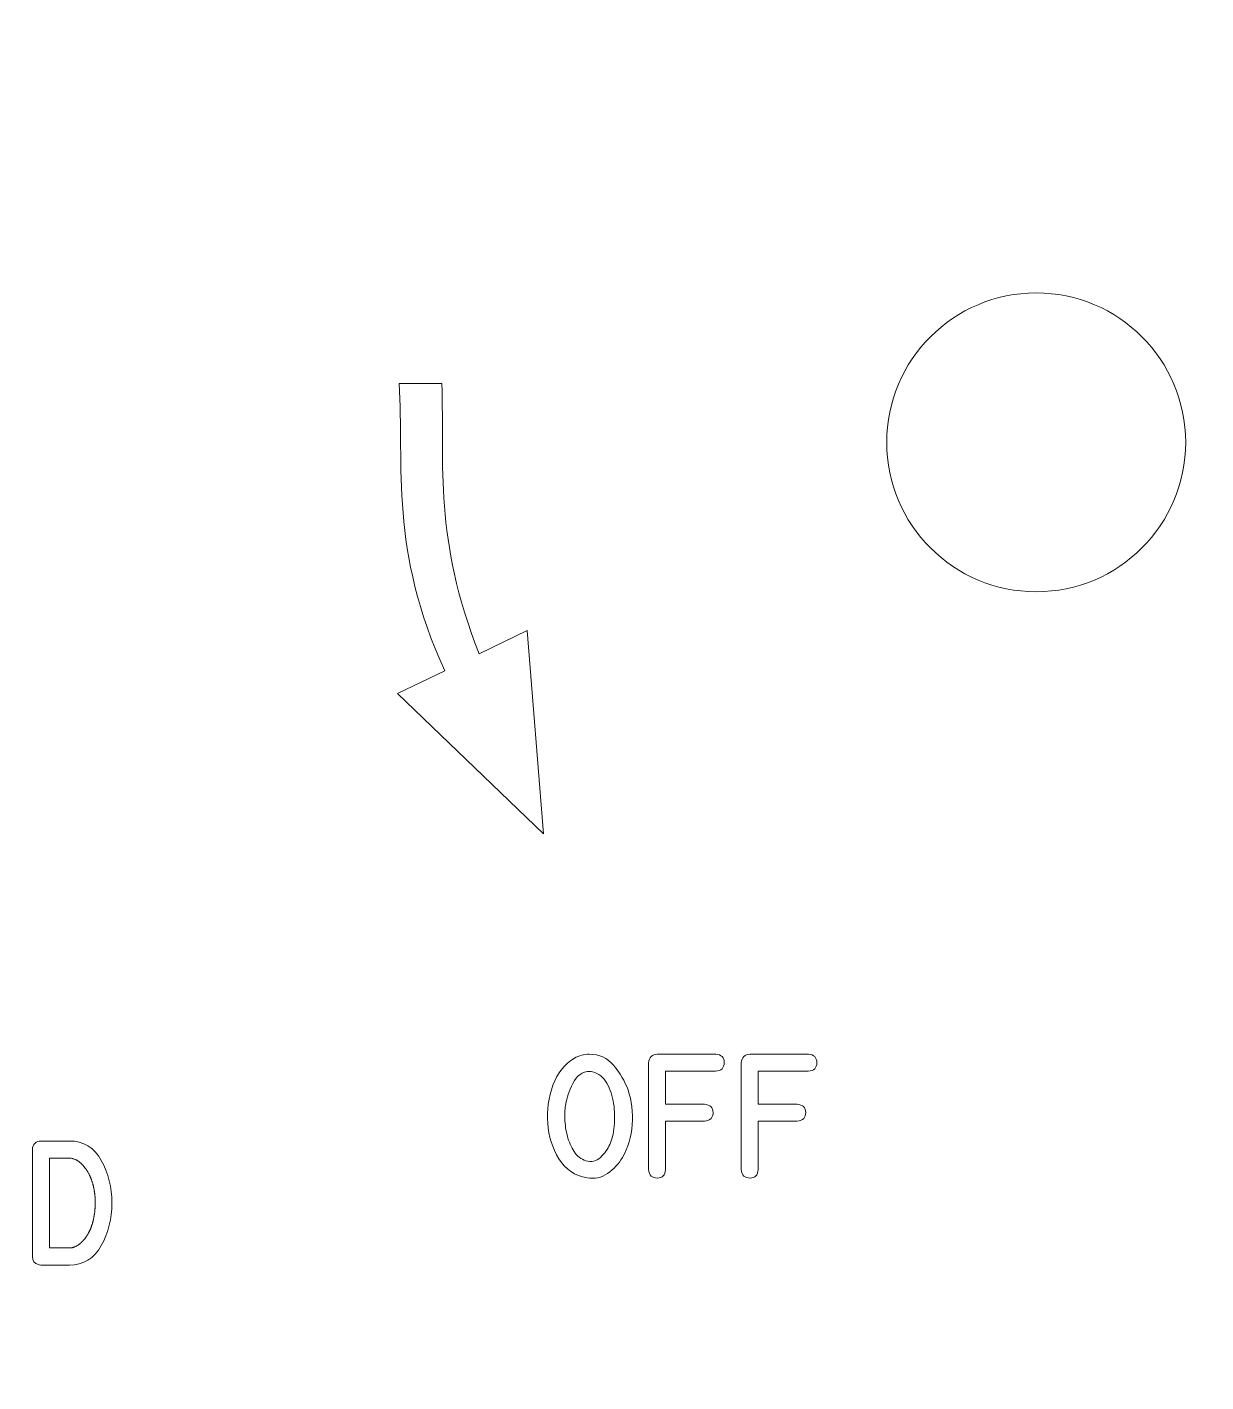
# Model space of a CAD drawing. Header units: millimetres. Extents: x -202 to 440, y -81 to 100.
# Drawn here: x -102 to -68.5, y -41.67 to -3.14 of the extents above; entities that cross this region are included whole.
import ezdxf

# ---------------------------------------------------------------- set-up
doc = ezdxf.new("R2010")
doc.units = ezdxf.units.MM
doc.header["$MEASUREMENT"] = 0
doc.layers.add('Cut', color=7, linetype='Continuous')
doc.layers.add('Engrave', color=7, linetype='Continuous')

msp = doc.modelspace()

# ---------------------------------------------------------------- linework, layer by layer
at = {"layer": 'Cut', "color": 250, "lineweight": 9}
for points, knots in [([(-1.0952, 97.6658), (-1.0954, 98.0639), (-1.2538, 98.4456), (-1.5355, 98.7269), (-1.5355, 98.7269), (-1.8171, 99.0082), (-2.1971, 99.1661), (-2.5952, 99.1658), (-2.5952, 99.1658), (-2.5952, 99.1658), (-144.0452, 99.1658), (-144.0452, 99.1658), (-144.0452, 99.1658), (-144.4432, 99.1656), (-144.8249, 99.0072), (-145.1062, 98.7255), (-145.1062, 98.7255), (-145.3875, 98.4439), (-145.5454, 98.0639), (-145.5452, 97.6658), (-145.5452, 97.6658), (-145.5452, 97.6658), (-145.5452, 93.1783), (-145.5452, 93.1783), (-145.5452, 93.1783), (-145.5449, 92.7802), (-145.3865, 92.3986), (-145.1049, 92.1173), (-145.1049, 92.1173), (-144.8232, 91.836), (-144.4432, 91.6781), (-144.0452, 91.6783), (-144.0452, 91.6783), (-144.0452, 91.6783), (-141.5827, 91.6783), (-141.5827, 91.6783), (-141.5827, 91.6783), (-139.4391, 91.6783), (-137.4583, 90.5347), (-136.3865, 88.6783), (-136.3865, 88.6783), (-135.3147, 86.8219), (-135.3147, 84.5347), (-136.3865, 82.6783), (-136.3865, 82.6783), (-137.4583, 80.8219), (-139.4391, 79.6783), (-141.5827, 79.6783), (-141.5827, 79.6783), (-141.5827, 79.6783), (-144.0452, 79.6783), (-144.0452, 79.6783), (-144.0452, 79.6783), (-144.4432, 79.6781), (-144.8249, 79.5197), (-145.1062, 79.238), (-145.1062, 79.238), (-145.3875, 78.9564), (-145.5454, 78.5764), (-145.5452, 78.1783), (-145.5452, 78.1783), (-145.5452, 78.1783), (-145.5452, 16.9783), (-145.5452, 16.9783), (-145.5452, 16.9783), (-145.5449, 16.5802), (-145.3865, 16.1986), (-145.1049, 15.9173), (-145.1049, 15.9173), (-144.8232, 15.636), (-144.4432, 15.4781), (-144.0452, 15.4783), (-144.0452, 15.4783), (-144.0452, 15.4783), (-141.5827, 15.4783), (-141.5827, 15.4783), (-141.5827, 15.4783), (-139.4391, 15.4783), (-137.4583, 14.3347), (-136.3865, 12.4783), (-136.3865, 12.4783), (-135.3147, 10.6219), (-135.3147, 8.3347), (-136.3865, 6.4783), (-136.3865, 6.4783), (-137.4583, 4.6219), (-139.4391, 3.4783), (-141.5827, 3.4783), (-141.5827, 3.4783), (-141.5827, 3.4783), (-144.0452, 3.4783), (-144.0452, 3.4783), (-144.0452, 3.4783), (-144.4432, 3.4781), (-144.8249, 3.3197), (-145.1062, 3.038), (-145.1062, 3.038), (-145.3875, 2.7564), (-145.5454, 2.3764), (-145.5452, 1.9783), (-145.5452, 1.9783), (-145.5452, 1.9783), (-145.5452, -59.2217), (-145.5452, -59.2217), (-145.5452, -59.2217), (-145.5449, -59.6198), (-145.3865, -60.0014), (-145.1049, -60.2827), (-145.1049, -60.2827), (-144.8232, -60.564), (-144.4432, -60.7219), (-144.0452, -60.7217), (-144.0452, -60.7217), (-144.0452, -60.7217), (-141.5827, -60.7217), (-141.5827, -60.7217), (-141.5827, -60.7217), (-139.4391, -60.7217), (-137.4583, -61.8653), (-136.3865, -63.7217), (-136.3865, -63.7217), (-135.3147, -65.5781), (-135.3147, -67.8653), (-136.3865, -69.7217), (-136.3865, -69.7217), (-137.4583, -71.5781), (-139.4391, -72.7217), (-141.5827, -72.7217), (-141.5827, -72.7217), (-141.5827, -72.7217), (-144.0452, -72.7217), (-144.0452, -72.7217), (-144.0452, -72.7217), (-144.4432, -72.7219), (-144.8249, -72.8803), (-145.1062, -73.162), (-145.1062, -73.162), (-145.3875, -73.4436), (-145.5454, -73.8236), (-145.5452, -74.2217), (-145.5452, -74.2217), (-145.5452, -74.2217), (-145.5452, -78.7092), (-145.5452, -78.7092), (-145.5452, -78.7092), (-145.5449, -79.1073), (-145.3865, -79.4889), (-145.1049, -79.7702), (-145.1049, -79.7702), (-144.8232, -80.0515), (-144.4432, -80.2094), (-144.0452, -80.2092), (-144.0452, -80.2092), (-144.0452, -80.2092), (-2.5952, -80.2092), (-2.5952, -80.2092), (-2.5952, -80.2092), (-2.1971, -80.2089), (-1.8154, -80.0505), (-1.5341, -79.7689), (-1.5341, -79.7689), (-1.2528, -79.4872), (-1.0949, -79.1073), (-1.0952, -78.7092), (-1.0952, -78.7092), (-1.0952, -78.7092), (-1.0952, -74.2217), (-1.0952, -74.2217), (-1.0952, -74.2217), (-1.0954, -73.8236), (-1.2538, -73.4419), (-1.5355, -73.1606), (-1.5355, -73.1606), (-1.8171, -72.8793), (-2.1971, -72.7214), (-2.5952, -72.7217), (-2.5952, -72.7217), (-2.5952, -72.7217), (-5.0577, -72.7217), (-5.0577, -72.7217), (-5.0577, -72.7217), (-7.2013, -72.7217), (-9.182, -71.5781), (-10.2538, -69.7217), (-10.2538, -69.7217), (-11.3256, -67.8653), (-11.3256, -65.5781), (-10.2538, -63.7217), (-10.2538, -63.7217), (-9.182, -61.8653), (-7.2013, -60.7217), (-5.0577, -60.7217), (-5.0577, -60.7217), (-5.0577, -60.7217), (-2.5952, -60.7217), (-2.5952, -60.7217), (-2.5952, -60.7217), (-2.1971, -60.7214), (-1.8154, -60.563), (-1.5341, -60.2814), (-1.5341, -60.2814), (-1.2528, -59.9997), (-1.0949, -59.6198), (-1.0952, -59.2217), (-1.0952, -59.2217), (-1.0952, -59.2217), (-1.0952, 1.9783), (-1.0952, 1.9783), (-1.0952, 1.9783), (-1.0954, 2.3764), (-1.2538, 2.7581), (-1.5355, 3.0394), (-1.5355, 3.0394), (-1.8171, 3.3207), (-2.1971, 3.4786), (-2.5952, 3.4783), (-2.5952, 3.4783), (-2.5952, 3.4783), (-5.0577, 3.4783), (-5.0577, 3.4783), (-5.0577, 3.4783), (-7.2013, 3.4783), (-9.182, 4.6219), (-10.2538, 6.4783), (-10.2538, 6.4783), (-11.3256, 8.3347), (-11.3256, 10.6219), (-10.2538, 12.4783), (-10.2538, 12.4783), (-9.182, 14.3347), (-7.2013, 15.4783), (-5.0577, 15.4783), (-5.0577, 15.4783), (-5.0577, 15.4783), (-2.5952, 15.4783), (-2.5952, 15.4783), (-2.5952, 15.4783), (-2.1971, 15.4786), (-1.8154, 15.637), (-1.5341, 15.9186), (-1.5341, 15.9186), (-1.2528, 16.2003), (-1.0949, 16.5802), (-1.0952, 16.9783), (-1.0952, 16.9783), (-1.0952, 16.9783), (-1.0952, 78.1783), (-1.0952, 78.1783), (-1.0952, 78.1783), (-1.0954, 78.5764), (-1.2538, 78.9581), (-1.5355, 79.2394), (-1.5355, 79.2394), (-1.8171, 79.5207), (-2.1971, 79.6786), (-2.5952, 79.6783), (-2.5952, 79.6783), (-2.5952, 79.6783), (-5.0577, 79.6783), (-5.0577, 79.6783), (-5.0577, 79.6783), (-7.2013, 79.6783), (-9.182, 80.8219), (-10.2538, 82.6783), (-10.2538, 82.6783), (-11.3256, 84.5347), (-11.3256, 86.8219), (-10.2538, 88.6783), (-10.2538, 88.6783), (-9.182, 90.5347), (-7.2013, 91.6783), (-5.0577, 91.6783), (-5.0577, 91.6783), (-5.0577, 91.6783), (-2.5952, 91.6783), (-2.5952, 91.6783), (-2.5952, 91.6783), (-2.1971, 91.6786), (-1.8154, 91.837), (-1.5341, 92.1186), (-1.5341, 92.1186), (-1.2528, 92.4003), (-1.0949, 92.7802), (-1.0952, 93.1783), (-1.0952, 93.1783), (-1.0952, 93.1783), (-1.0952, 97.6658), (-1.0952, 97.6658)], [0, 0, 0, 0, 0.0136986, 0.0136986, 0.0136986, 0.0136986, 0.0273973, 0.0273973, 0.0273973, 0.0273973, 0.0410959, 0.0410959, 0.0410959, 0.0410959, 0.0547945, 0.0547945, 0.0547945, 0.0547945, 0.0684932, 0.0684932, 0.0684932, 0.0684932, 0.0821918, 0.0821918, 0.0821918, 0.0821918, 0.0958904, 0.0958904, 0.0958904, 0.0958904, 0.109589, 0.109589, 0.109589, 0.109589, 0.1232877, 0.1232877, 0.1232877, 0.1232877, 0.1369863, 0.1369863, 0.1369863, 0.1369863, 0.1506849, 0.1506849, 0.1506849, 0.1506849, 0.1643836, 0.1643836, 0.1643836, 0.1643836, 0.1780822, 0.1780822, 0.1780822, 0.1780822, 0.1917808, 0.1917808, 0.1917808, 0.1917808, 0.2054795, 0.2054795, 0.2054795, 0.2054795, 0.2191781, 0.2191781, 0.2191781, 0.2191781, 0.2328767, 0.2328767, 0.2328767, 0.2328767, 0.2465753, 0.2465753, 0.2465753, 0.2465753, 0.260274, 0.260274, 0.260274, 0.260274, 0.2739726, 0.2739726, 0.2739726, 0.2739726, 0.2876712, 0.2876712, 0.2876712, 0.2876712, 0.3013699, 0.3013699, 0.3013699, 0.3013699, 0.3150685, 0.3150685, 0.3150685, 0.3150685, 0.3287671, 0.3287671, 0.3287671, 0.3287671, 0.3424658, 0.3424658, 0.3424658, 0.3424658, 0.3561644, 0.3561644, 0.3561644, 0.3561644, 0.369863, 0.369863, 0.369863, 0.369863, 0.3835616, 0.3835616, 0.3835616, 0.3835616, 0.3972603, 0.3972603, 0.3972603, 0.3972603, 0.4109589, 0.4109589, 0.4109589, 0.4109589, 0.4246575, 0.4246575, 0.4246575, 0.4246575, 0.4383562, 0.4383562, 0.4383562, 0.4383562, 0.4520548, 0.4520548, 0.4520548, 0.4520548, 0.4657534, 0.4657534, 0.4657534, 0.4657534, 0.4794521, 0.4794521, 0.4794521, 0.4794521, 0.4931507, 0.4931507, 0.4931507, 0.4931507, 0.5068493, 0.5068493, 0.5068493, 0.5068493, 0.5205479, 0.5205479, 0.5205479, 0.5205479, 0.5342466, 0.5342466, 0.5342466, 0.5342466, 0.5479452, 0.5479452, 0.5479452, 0.5479452, 0.5616438, 0.5616438, 0.5616438, 0.5616438, 0.5753425, 0.5753425, 0.5753425, 0.5753425, 0.5890411, 0.5890411, 0.5890411, 0.5890411, 0.6027397, 0.6027397, 0.6027397, 0.6027397, 0.6164384, 0.6164384, 0.6164384, 0.6164384, 0.630137, 0.630137, 0.630137, 0.630137, 0.6438356, 0.6438356, 0.6438356, 0.6438356, 0.6575342, 0.6575342, 0.6575342, 0.6575342, 0.6712329, 0.6712329, 0.6712329, 0.6712329, 0.6849315, 0.6849315, 0.6849315, 0.6849315, 0.6986301, 0.6986301, 0.6986301, 0.6986301, 0.7123288, 0.7123288, 0.7123288, 0.7123288, 0.7260274, 0.7260274, 0.7260274, 0.7260274, 0.739726, 0.739726, 0.739726, 0.739726, 0.7534247, 0.7534247, 0.7534247, 0.7534247, 0.7671233, 0.7671233, 0.7671233, 0.7671233, 0.7808219, 0.7808219, 0.7808219, 0.7808219, 0.7945205, 0.7945205, 0.7945205, 0.7945205, 0.8082192, 0.8082192, 0.8082192, 0.8082192, 0.8219178, 0.8219178, 0.8219178, 0.8219178, 0.8356164, 0.8356164, 0.8356164, 0.8356164, 0.8493151, 0.8493151, 0.8493151, 0.8493151, 0.8630137, 0.8630137, 0.8630137, 0.8630137, 0.8767123, 0.8767123, 0.8767123, 0.8767123, 0.890411, 0.890411, 0.890411, 0.890411, 0.9041096, 0.9041096, 0.9041096, 0.9041096, 0.9178082, 0.9178082, 0.9178082, 0.9178082, 0.9315068, 0.9315068, 0.9315068, 0.9315068, 0.9452055, 0.9452055, 0.9452055, 0.9452055, 0.9589041, 0.9589041, 0.9589041, 0.9589041, 0.9726027, 0.9726027, 0.9726027, 0.9726027, 1, 1, 1, 1]), ([(-73.3207, -10.6979), (-70.9738, -10.6979), (-69.0708, -12.6012), (-69.0708, -14.9481), (-69.0708, -14.9481), (-69.0708, -17.2945), (-70.9739, -19.1979), (-73.3208, -19.1979), (-73.3208, -19.1979), (-75.6675, -19.1979), (-77.5708, -17.2947), (-77.5708, -14.9481), (-77.5708, -14.9481), (-77.5708, -12.6006), (-75.6675, -10.698), (-73.3207, -10.6979)], [0, 0, 0, 0, 0.2, 0.2, 0.2, 0.2, 0.4, 0.4, 0.4, 0.4, 0.6, 0.6, 0.6, 0.6, 1, 1, 1, 1])]:
    msp.add_open_spline(points, degree=3, knots=knots, dxfattribs=at)
at = {"layer": 'Engrave', "color": 7, "lineweight": 9}
msp.add_open_spline([(-90.2169, -13.2708), (-90.1385, -15.6319), (-90.4482, -17.6568), (-89.1587, -20.9593), (-89.1587, -20.9593), (-89.1587, -20.9593), (-87.7861, -20.3007), (-87.7861, -20.3007), (-87.7861, -20.3007), (-87.7861, -20.3007), (-87.3273, -26.084), (-87.3273, -26.084), (-87.3273, -26.084), (-87.3273, -26.084), (-91.4752, -22.0894), (-91.4752, -22.0894), (-91.4752, -22.0894), (-91.4752, -22.0894), (-90.1338, -21.4451), (-90.1338, -21.4451), (-90.1338, -21.4451), (-91.707, -18.0203), (-91.2875, -15.6116), (-91.4286, -13.2708), (-91.4286, -13.2708), (-91.4286, -13.2708), (-90.2169, -13.2708), (-90.2169, -13.2708)], degree=3, knots=[0, 0, 0, 0, 0.125, 0.125, 0.125, 0.125, 0.25, 0.25, 0.25, 0.25, 0.375, 0.375, 0.375, 0.375, 0.5, 0.5, 0.5, 0.5, 0.625, 0.625, 0.625, 0.625, 0.75, 0.75, 0.75, 0.75, 1, 1, 1, 1], dxfattribs=at)
at = {"layer": 'Engrave', "color": 240, "lineweight": 9}
for points, knots in [([(-84.9229, -33.3657), (-84.8176, -33.6838), (-84.7776, -34.0136), (-84.8035, -34.3558), (-84.8035, -34.3558), (-84.8294, -34.698), (-84.9234, -35.0102), (-85.0851, -35.293), (-85.0851, -35.293), (-85.1874, -35.4688), (-85.3268, -35.6181), (-85.5038, -35.741), (-85.5038, -35.741), (-85.6807, -35.8639), (-85.8759, -35.9068), (-86.0894, -35.8698), (-86.0894, -35.8698), (-86.4374, -35.8092), (-86.7038, -35.6275), (-86.8884, -35.3259), (-86.8884, -35.3259), (-87.0736, -35.0237), (-87.1794, -34.6874), (-87.2065, -34.317), (-87.2065, -34.317), (-87.2335, -33.9466), (-87.1835, -33.5862), (-87.0565, -33.2346), (-87.0565, -33.2346), (-86.9295, -32.883), (-86.7273, -32.6278), (-86.4492, -32.4679), (-86.4492, -32.4679), (-86.3139, -32.3897), (-86.1717, -32.3509), (-86.0241, -32.3509), (-86.0241, -32.3509), (-85.7413, -32.3509), (-85.5108, -32.4573), (-85.3315, -32.6702), (-85.3315, -32.6702), (-85.1522, -32.8836), (-85.0163, -33.1152), (-84.9229, -33.3657)], [0, 0, 0, 0, 0.0833333, 0.0833333, 0.0833333, 0.0833333, 0.1666667, 0.1666667, 0.1666667, 0.1666667, 0.25, 0.25, 0.25, 0.25, 0.3333333, 0.3333333, 0.3333333, 0.3333333, 0.4166667, 0.4166667, 0.4166667, 0.4166667, 0.5, 0.5, 0.5, 0.5, 0.5833333, 0.5833333, 0.5833333, 0.5833333, 0.6666667, 0.6666667, 0.6666667, 0.6666667, 0.75, 0.75, 0.75, 0.75, 0.8333333, 0.8333333, 0.8333333, 0.8333333, 1, 1, 1, 1]), ([(-84.3408, -35.634), (-84.3408, -35.634), (-84.3408, -32.5955), (-84.3408, -32.5955), (-84.3408, -32.5955), (-84.3202, -32.4438), (-84.2385, -32.3621), (-84.0962, -32.3509), (-84.0962, -32.3509), (-84.0962, -32.3509), (-82.4288, -32.3509), (-82.4288, -32.3509), (-82.4288, -32.3509), (-82.2695, -32.3632), (-82.1895, -32.445), (-82.1895, -32.5949), (-82.1895, -32.5949), (-82.1895, -32.7442), (-82.2706, -32.8248), (-82.4323, -32.8348), (-82.4323, -32.8348), (-82.4323, -32.8348), (-83.8569, -32.8348), (-83.8569, -32.8348), (-83.8569, -32.8348), (-83.8569, -32.8348), (-83.8569, -33.7773), (-83.8569, -33.7773), (-83.8569, -33.7773), (-83.8569, -33.7773), (-82.7457, -33.7773), (-82.7457, -33.7773), (-82.7457, -33.7773), (-82.5875, -33.7884), (-82.507, -33.866), (-82.5046, -34.0095), (-82.5046, -34.0095), (-82.5023, -34.153), (-82.5828, -34.237), (-82.7457, -34.2611), (-82.7457, -34.2611), (-82.7457, -34.2611), (-83.8569, -34.2611), (-83.8569, -34.2611), (-83.8569, -34.2611), (-83.8569, -34.2611), (-83.8569, -35.634), (-83.8569, -35.634), (-83.8569, -35.634), (-83.8681, -35.7922), (-83.9463, -35.8727), (-84.0903, -35.8751), (-84.0903, -35.8751), (-84.2344, -35.8774), (-84.3179, -35.7969), (-84.3408, -35.634)], [0, 0, 0, 0, 0.0666667, 0.0666667, 0.0666667, 0.0666667, 0.1333333, 0.1333333, 0.1333333, 0.1333333, 0.2, 0.2, 0.2, 0.2, 0.2666667, 0.2666667, 0.2666667, 0.2666667, 0.3333333, 0.3333333, 0.3333333, 0.3333333, 0.4, 0.4, 0.4, 0.4, 0.4666667, 0.4666667, 0.4666667, 0.4666667, 0.5333333, 0.5333333, 0.5333333, 0.5333333, 0.6, 0.6, 0.6, 0.6, 0.6666667, 0.6666667, 0.6666667, 0.6666667, 0.7333333, 0.7333333, 0.7333333, 0.7333333, 0.8, 0.8, 0.8, 0.8, 0.8666667, 0.8666667, 0.8666667, 0.8666667, 1, 1, 1, 1]), ([(-81.7074, -35.634), (-81.7074, -35.634), (-81.7074, -32.5955), (-81.7074, -32.5955), (-81.7074, -32.5955), (-81.6868, -32.4438), (-81.6051, -32.3621), (-81.4628, -32.3509), (-81.4628, -32.3509), (-81.4628, -32.3509), (-79.7954, -32.3509), (-79.7954, -32.3509), (-79.7954, -32.3509), (-79.6361, -32.3632), (-79.5561, -32.445), (-79.5561, -32.5949), (-79.5561, -32.5949), (-79.5561, -32.7442), (-79.6372, -32.8248), (-79.7989, -32.8348), (-79.7989, -32.8348), (-79.7989, -32.8348), (-81.2235, -32.8348), (-81.2235, -32.8348), (-81.2235, -32.8348), (-81.2235, -32.8348), (-81.2235, -33.7773), (-81.2235, -33.7773), (-81.2235, -33.7773), (-81.2235, -33.7773), (-80.1123, -33.7773), (-80.1123, -33.7773), (-80.1123, -33.7773), (-79.9541, -33.7884), (-79.8736, -33.866), (-79.8712, -34.0095), (-79.8712, -34.0095), (-79.8689, -34.153), (-79.9494, -34.237), (-80.1123, -34.2611), (-80.1123, -34.2611), (-80.1123, -34.2611), (-81.2235, -34.2611), (-81.2235, -34.2611), (-81.2235, -34.2611), (-81.2235, -34.2611), (-81.2235, -35.634), (-81.2235, -35.634), (-81.2235, -35.634), (-81.2347, -35.7922), (-81.3129, -35.8727), (-81.4569, -35.8751), (-81.4569, -35.8751), (-81.601, -35.8774), (-81.6845, -35.7969), (-81.7074, -35.634)], [0, 0, 0, 0, 0.0666667, 0.0666667, 0.0666667, 0.0666667, 0.1333333, 0.1333333, 0.1333333, 0.1333333, 0.2, 0.2, 0.2, 0.2, 0.2666667, 0.2666667, 0.2666667, 0.2666667, 0.3333333, 0.3333333, 0.3333333, 0.3333333, 0.4, 0.4, 0.4, 0.4, 0.4666667, 0.4666667, 0.4666667, 0.4666667, 0.5333333, 0.5333333, 0.5333333, 0.5333333, 0.6, 0.6, 0.6, 0.6, 0.6666667, 0.6666667, 0.6666667, 0.6666667, 0.7333333, 0.7333333, 0.7333333, 0.7333333, 0.8, 0.8, 0.8, 0.8, 0.8666667, 0.8666667, 0.8666667, 0.8666667, 1, 1, 1, 1]), ([(-86.01, -32.8401), (-86.2211, -32.8401), (-86.381, -32.9535), (-86.4897, -33.1811), (-86.4897, -33.1811), (-86.5985, -33.4086), (-86.6667, -33.6026), (-86.6955, -33.7632), (-86.6955, -33.7632), (-86.7173, -33.8807), (-86.7255, -34.0224), (-86.7196, -34.1888), (-86.7196, -34.1888), (-86.7138, -34.3552), (-86.6896, -34.5198), (-86.6473, -34.6821), (-86.6473, -34.6821), (-86.605, -34.845), (-86.5409, -34.9914), (-86.4562, -35.1213), (-86.4562, -35.1213), (-86.371, -35.2518), (-86.2599, -35.3383), (-86.1223, -35.3806), (-86.1223, -35.3806), (-85.9612, -35.4312), (-85.8224, -35.3994), (-85.706, -35.2854), (-85.706, -35.2854), (-85.5896, -35.1707), (-85.5014, -35.0496), (-85.4414, -34.9208), (-85.4414, -34.9208), (-85.3809, -34.7885), (-85.3391, -34.6157), (-85.3168, -34.4005), (-85.3168, -34.4005), (-85.2944, -34.1859), (-85.2997, -33.9713), (-85.3321, -33.7573), (-85.3321, -33.7573), (-85.365, -33.5433), (-85.4291, -33.3504), (-85.5243, -33.1787), (-85.5243, -33.1787), (-85.6196, -33.0071), (-85.7554, -32.8977), (-85.9306, -32.8507), (-85.9306, -32.8507), (-85.9535, -32.8436), (-85.98, -32.8401), (-86.01, -32.8401)], [0, 0, 0, 0, 0.0714286, 0.0714286, 0.0714286, 0.0714286, 0.1428571, 0.1428571, 0.1428571, 0.1428571, 0.2142857, 0.2142857, 0.2142857, 0.2142857, 0.2857143, 0.2857143, 0.2857143, 0.2857143, 0.3571429, 0.3571429, 0.3571429, 0.3571429, 0.4285714, 0.4285714, 0.4285714, 0.4285714, 0.5, 0.5, 0.5, 0.5, 0.5714286, 0.5714286, 0.5714286, 0.5714286, 0.6428571, 0.6428571, 0.6428571, 0.6428571, 0.7142857, 0.7142857, 0.7142857, 0.7142857, 0.7857143, 0.7857143, 0.7857143, 0.7857143, 0.8571429, 0.8571429, 0.8571429, 0.8571429, 1, 1, 1, 1]), ([(-101.6154, -34.8211), (-101.6154, -34.8211), (-100.8041, -34.8211), (-100.8041, -34.8211), (-100.8041, -34.8211), (-100.4007, -34.8211), (-100.0991, -35.0045), (-99.898, -35.372), (-99.898, -35.372), (-99.697, -35.7395), (-99.5964, -36.144), (-99.5964, -36.585), (-99.5964, -36.585), (-99.5964, -37.0259), (-99.6975, -37.4298), (-99.8986, -37.7973), (-99.8986, -37.7973), (-100.1003, -38.1648), (-100.4019, -38.3488), (-100.8041, -38.3488), (-100.8041, -38.3488), (-100.8041, -38.3488), (-101.6154, -38.3488), (-101.6154, -38.3488), (-101.6154, -38.3488), (-101.6154, -38.3488), (-101.6119, -38.3488), (-101.6119, -38.3488), (-101.6119, -38.3488), (-101.6119, -38.3488), (-101.6154, -38.3488), (-101.6154, -38.3488), (-101.6154, -38.3488), (-101.6531, -38.3429), (-101.6736, -38.3394), (-101.6772, -38.3382), (-101.6772, -38.3382), (-101.7965, -38.31), (-101.8559, -38.2318), (-101.8547, -38.1042), (-101.8547, -38.1042), (-101.8547, -38.1042), (-101.8565, -38.1042), (-101.8565, -38.1042), (-101.8565, -38.1042), (-101.8565, -38.1042), (-101.8547, -35.0622), (-101.8547, -35.0622), (-101.8547, -35.0622), (-101.8559, -35.0586), (-101.8565, -35.0539), (-101.8565, -35.0486), (-101.8565, -35.0486), (-101.853, -34.9851), (-101.8283, -34.9316), (-101.7818, -34.8875), (-101.7818, -34.8875), (-101.7348, -34.8434), (-101.6789, -34.8211), (-101.6137, -34.8211), (-101.6137, -34.8211), (-101.6137, -34.8211), (-101.6154, -34.8211), (-101.6154, -34.8211)], [0, 0, 0, 0, 0.0588235, 0.0588235, 0.0588235, 0.0588235, 0.1176471, 0.1176471, 0.1176471, 0.1176471, 0.1764706, 0.1764706, 0.1764706, 0.1764706, 0.2352941, 0.2352941, 0.2352941, 0.2352941, 0.2941176, 0.2941176, 0.2941176, 0.2941176, 0.3529412, 0.3529412, 0.3529412, 0.3529412, 0.4117647, 0.4117647, 0.4117647, 0.4117647, 0.4705882, 0.4705882, 0.4705882, 0.4705882, 0.5294118, 0.5294118, 0.5294118, 0.5294118, 0.5882353, 0.5882353, 0.5882353, 0.5882353, 0.6470588, 0.6470588, 0.6470588, 0.6470588, 0.7058824, 0.7058824, 0.7058824, 0.7058824, 0.7647059, 0.7647059, 0.7647059, 0.7647059, 0.8235294, 0.8235294, 0.8235294, 0.8235294, 0.8823529, 0.8823529, 0.8823529, 0.8823529, 1, 1, 1, 1]), ([(-100.8041, -37.8632), (-100.8017, -37.8632), (-100.7994, -37.8632), (-100.797, -37.8632), (-100.797, -37.8632), (-100.7947, -37.8632), (-100.7917, -37.8632), (-100.7888, -37.8632), (-100.7888, -37.8632), (-100.7864, -37.8632), (-100.7841, -37.8626), (-100.7823, -37.862), (-100.7823, -37.862), (-100.7806, -37.8614), (-100.7782, -37.8614), (-100.7747, -37.8614), (-100.7747, -37.8614), (-100.7723, -37.8614), (-100.77, -37.8608), (-100.767, -37.8602), (-100.767, -37.8602), (-100.7641, -37.8596), (-100.7611, -37.8596), (-100.7576, -37.8596), (-100.7576, -37.8596), (-100.7553, -37.8596), (-100.7529, -37.859), (-100.7506, -37.859), (-100.7506, -37.859), (-100.7482, -37.8584), (-100.7453, -37.8579), (-100.7417, -37.8579), (-100.7417, -37.8579), (-100.74, -37.8579), (-100.7376, -37.8579), (-100.7353, -37.8573), (-100.7353, -37.8573), (-100.7329, -37.8567), (-100.73, -37.8561), (-100.7265, -37.8561), (-100.7265, -37.8561), (-100.7218, -37.8537), (-100.7171, -37.8526), (-100.7129, -37.8526), (-100.7129, -37.8526), (-100.7106, -37.8526), (-100.7082, -37.852), (-100.7059, -37.8502), (-100.7059, -37.8502), (-100.7035, -37.8485), (-100.7006, -37.8467), (-100.6971, -37.8461), (-100.6971, -37.8461), (-100.6947, -37.8461), (-100.6924, -37.8455), (-100.6894, -37.8449), (-100.6894, -37.8449), (-100.6865, -37.8443), (-100.6835, -37.8438), (-100.68, -37.8426), (-100.68, -37.8426), (-100.6777, -37.8426), (-100.6753, -37.842), (-100.673, -37.8408), (-100.673, -37.8408), (-100.6706, -37.8396), (-100.6683, -37.8385), (-100.6647, -37.8373), (-100.6647, -37.8373), (-100.6577, -37.8349), (-100.6524, -37.8326), (-100.6489, -37.8302), (-100.6489, -37.8302), (-100.6283, -37.8232), (-100.6224, -37.8214), (-100.6318, -37.8232), (-100.6318, -37.8232), (-100.6294, -37.8232), (-100.6271, -37.8226), (-100.6247, -37.8208), (-100.6247, -37.8208), (-100.6224, -37.8191), (-100.6195, -37.8179), (-100.6165, -37.8167), (-100.6165, -37.8167), (-100.6059, -37.8096), (-100.6012, -37.8067), (-100.6024, -37.8079), (-100.6024, -37.8079), (-100.5912, -37.802), (-100.5854, -37.7991), (-100.5854, -37.7991), (-100.5854, -37.7991), (-100.583, -37.7979), (-100.5806, -37.7967), (-100.5783, -37.795), (-100.5783, -37.795), (-100.5759, -37.7932), (-100.573, -37.7914), (-100.5695, -37.7891), (-100.5695, -37.7891), (-100.5595, -37.782), (-100.5542, -37.7785), (-100.5542, -37.7785), (-100.5542, -37.7785), (-100.5518, -37.7773), (-100.5495, -37.7761), (-100.5465, -37.7744), (-100.5465, -37.7744), (-100.5436, -37.7726), (-100.5407, -37.7708), (-100.5371, -37.7685), (-100.5371, -37.7685), (-100.5348, -37.7673), (-100.5324, -37.7656), (-100.5301, -37.7632), (-100.5301, -37.7632), (-100.5277, -37.7609), (-100.5248, -37.7585), (-100.5213, -37.7561), (-100.5213, -37.7561), (-100.5195, -37.755), (-100.5171, -37.7538), (-100.5148, -37.752), (-100.5148, -37.752), (-100.5124, -37.7503), (-100.5095, -37.7479), (-100.506, -37.7462), (-100.506, -37.7462), (-100.5036, -37.7438), (-100.4977, -37.7391), (-100.4889, -37.732), (-100.4889, -37.732), (-100.4795, -37.7226), (-100.4748, -37.7185), (-100.4748, -37.7185), (-100.4748, -37.7185), (-100.4725, -37.7162), (-100.4707, -37.7138), (-100.4684, -37.7115), (-100.4684, -37.7115), (-100.466, -37.7091), (-100.4631, -37.7062), (-100.4595, -37.7026), (-100.4595, -37.7026), (-100.4572, -37.7003), (-100.4548, -37.6985), (-100.4525, -37.6962), (-100.4525, -37.6962), (-100.4501, -37.6938), (-100.4478, -37.6909), (-100.4442, -37.6874), (-100.4442, -37.6874), (-100.4407, -37.685), (-100.4354, -37.6803), (-100.4284, -37.6738), (-100.4284, -37.6738), (-100.426, -37.6715), (-100.4237, -37.6691), (-100.4219, -37.6668), (-100.4219, -37.6668), (-100.4196, -37.6644), (-100.4166, -37.6615), (-100.4131, -37.658), (-100.4131, -37.658), (-100.4107, -37.6556), (-100.4084, -37.6533), (-100.406, -37.6503), (-100.406, -37.6503), (-100.4037, -37.6474), (-100.4007, -37.6444), (-100.3978, -37.6409), (-100.3978, -37.6409), (-100.3837, -37.6227), (-100.379, -37.6168), (-100.3837, -37.6239), (-100.3837, -37.6239), (-100.3755, -37.6156), (-100.3708, -37.6092), (-100.3684, -37.6045), (-100.3684, -37.6045), (-100.3578, -37.5909), (-100.3531, -37.5845), (-100.3543, -37.5856), (-100.3543, -37.5856), (-100.3519, -37.5821), (-100.3496, -37.5792), (-100.3478, -37.5762), (-100.3478, -37.5762), (-100.3455, -37.5733), (-100.3425, -37.5704), (-100.339, -37.5668), (-100.339, -37.5668), (-100.3366, -37.5633), (-100.3349, -37.5598), (-100.3331, -37.5562), (-100.3331, -37.5562), (-100.3314, -37.5527), (-100.3284, -37.5498), (-100.3255, -37.5462), (-100.3255, -37.5462), (-100.3243, -37.5427), (-100.322, -37.5392), (-100.319, -37.5351), (-100.319, -37.5351), (-100.3161, -37.531), (-100.3137, -37.5274), (-100.3114, -37.5239), (-100.3114, -37.5239), (-100.3043, -37.5145), (-100.3002, -37.5074), (-100.2978, -37.5027), (-100.2978, -37.5027), (-100.2955, -37.4998), (-100.2931, -37.4957), (-100.2914, -37.4916), (-100.2914, -37.4916), (-100.2896, -37.488), (-100.2873, -37.4839), (-100.2837, -37.4804), (-100.2837, -37.4804), (-100.2814, -37.4775), (-100.2796, -37.4733), (-100.2779, -37.4692), (-100.2779, -37.4692), (-100.2761, -37.4657), (-100.2737, -37.4616), (-100.2702, -37.4581), (-100.2702, -37.4581), (-100.2679, -37.4528), (-100.2643, -37.4451), (-100.2596, -37.4357), (-100.2596, -37.4357), (-100.2573, -37.4322), (-100.2555, -37.4287), (-100.2537, -37.424), (-100.2537, -37.424), (-100.252, -37.4193), (-100.2496, -37.4145), (-100.2461, -37.4098), (-100.2461, -37.4098), (-100.2438, -37.4063), (-100.2414, -37.4028), (-100.2396, -37.3987), (-100.2396, -37.3987), (-100.2385, -37.3946), (-100.2355, -37.3904), (-100.232, -37.3857), (-100.232, -37.3857), (-100.2308, -37.3822), (-100.2296, -37.3787), (-100.2279, -37.374), (-100.2279, -37.374), (-100.2261, -37.3693), (-100.2244, -37.3646), (-100.222, -37.3599), (-100.222, -37.3599), (-100.2185, -37.3546), (-100.2144, -37.3458), (-100.2097, -37.334), (-100.2097, -37.334), (-100.1985, -37.3058), (-100.1944, -37.2964), (-100.1979, -37.307), (-100.1979, -37.307), (-100.1967, -37.3034), (-100.195, -37.2987), (-100.1932, -37.294), (-100.1932, -37.294), (-100.1914, -37.2887), (-100.1897, -37.2834), (-100.1873, -37.2793), (-100.1873, -37.2793), (-100.1861, -37.2746), (-100.185, -37.2699), (-100.1832, -37.2652), (-100.1832, -37.2652), (-100.1814, -37.2605), (-100.1791, -37.2558), (-100.1773, -37.2499), (-100.1773, -37.2499), (-100.1738, -37.2393), (-100.1708, -37.2305), (-100.1685, -37.2223), (-100.1685, -37.2223), (-100.1673, -37.2176), (-100.1661, -37.2129), (-100.1644, -37.2082), (-100.1644, -37.2082), (-100.1626, -37.2041), (-100.1603, -37.1988), (-100.1579, -37.1929), (-100.1579, -37.1929), (-100.1626, -37.2046), (-100.1597, -37.1947), (-100.1497, -37.1635), (-100.1497, -37.1635), (-100.1473, -37.1582), (-100.1438, -37.1482), (-100.1391, -37.1347), (-100.1391, -37.1347), (-100.1391, -37.13), (-100.1385, -37.1247), (-100.1367, -37.12), (-100.1367, -37.12), (-100.135, -37.1147), (-100.1332, -37.1094), (-100.132, -37.1035), (-100.132, -37.1035), (-100.1309, -37.0988), (-100.1297, -37.0941), (-100.1285, -37.0888), (-100.1285, -37.0888), (-100.1279, -37.0835), (-100.1262, -37.0782), (-100.1238, -37.0724), (-100.1238, -37.0724), (-100.1238, -37.0688), (-100.1226, -37.0647), (-100.1209, -37.0594), (-100.1209, -37.0594), (-100.1191, -37.0541), (-100.1179, -37.0488), (-100.1168, -37.043), (-100.1168, -37.043), (-100.1156, -37.0353), (-100.1138, -37.0241), (-100.1115, -37.0106), (-100.1115, -37.0106), (-100.1115, -37.0059), (-100.1109, -37.0012), (-100.1091, -36.9959), (-100.1091, -36.9959), (-100.1073, -36.9906), (-100.1056, -36.9853), (-100.105, -36.9795), (-100.105, -36.9795), (-100.105, -36.9748), (-100.1044, -36.9701), (-100.1032, -36.9648), (-100.1032, -36.9648), (-100.1021, -36.9595), (-100.1009, -36.9542), (-100.0997, -36.9483), (-100.0997, -36.9483), (-100.0985, -36.9401), (-100.0968, -36.9295), (-100.0944, -36.9154), (-100.0944, -36.9154), (-100.0944, -36.9113), (-100.0932, -36.906), (-100.0915, -36.9001), (-100.0915, -36.9001), (-100.0903, -36.8942), (-100.0885, -36.8889), (-100.0874, -36.883), (-100.0874, -36.883), (-100.0874, -36.8748), (-100.0862, -36.8642), (-100.0838, -36.8501), (-100.0838, -36.8501), (-100.0838, -36.8454), (-100.0838, -36.8407), (-100.0832, -36.8354), (-100.0832, -36.8354), (-100.0827, -36.8301), (-100.0815, -36.8242), (-100.0803, -36.8178), (-100.0803, -36.8178), (-100.0785, -36.8037), (-100.0774, -36.7931), (-100.0774, -36.7849), (-100.0774, -36.7849), (-100.0762, -36.7766), (-100.0756, -36.766), (-100.0756, -36.7519), (-100.0756, -36.7519), (-100.0744, -36.7437), (-100.0738, -36.7325), (-100.0738, -36.7178), (-100.0738, -36.7178), (-100.0727, -36.7096), (-100.0721, -36.6984), (-100.0721, -36.6849), (-100.0721, -36.6849), (-100.0721, -36.679), (-100.0715, -36.6737), (-100.0709, -36.6684), (-100.0709, -36.6684), (-100.0703, -36.6631), (-100.0697, -36.6573), (-100.0685, -36.6502), (-100.0685, -36.6502), (-100.0685, -36.6455), (-100.068, -36.6408), (-100.0674, -36.6355), (-100.0674, -36.6355), (-100.0674, -36.6308), (-100.0668, -36.6243), (-100.0668, -36.6179), (-100.0668, -36.6179), (-100.0668, -36.6132), (-100.0668, -36.6079), (-100.0668, -36.602), (-100.0668, -36.602), (-100.0668, -36.5967), (-100.0668, -36.5908), (-100.0668, -36.585), (-100.0668, -36.585), (-100.0668, -36.5791), (-100.0668, -36.5738), (-100.0668, -36.5685), (-100.0668, -36.5685), (-100.0668, -36.5632), (-100.0668, -36.5579), (-100.0668, -36.552), (-100.0668, -36.552), (-100.0668, -36.5467), (-100.0674, -36.5409), (-100.0674, -36.5362), (-100.0674, -36.5362), (-100.068, -36.5309), (-100.0685, -36.5244), (-100.0685, -36.5179), (-100.0685, -36.5179), (-100.0685, -36.5132), (-100.0685, -36.5079), (-100.0685, -36.502), (-100.0685, -36.502), (-100.0685, -36.4968), (-100.0685, -36.4909), (-100.0685, -36.485), (-100.0685, -36.485), (-100.0685, -36.4779), (-100.0697, -36.4668), (-100.0721, -36.4503), (-100.0721, -36.4503), (-100.0721, -36.4368), (-100.0727, -36.4262), (-100.0738, -36.4197), (-100.0738, -36.4197), (-100.0738, -36.4115), (-100.075, -36.3997), (-100.0774, -36.3833), (-100.0774, -36.3833), (-100.0774, -36.3698), (-100.078, -36.3592), (-100.0791, -36.3521), (-100.0791, -36.3521), (-100.0791, -36.3445), (-100.0797, -36.3333), (-100.0821, -36.3198), (-100.0821, -36.3198), (-100.0832, -36.3151), (-100.0844, -36.3098), (-100.085, -36.3039), (-100.085, -36.3039), (-100.0856, -36.2986), (-100.0856, -36.2927), (-100.0856, -36.2869), (-100.0856, -36.2869), (-100.0879, -36.2733), (-100.0903, -36.2622), (-100.0927, -36.2539), (-100.0927, -36.2539), (-100.0938, -36.2498), (-100.095, -36.2445), (-100.0962, -36.2398), (-100.0962, -36.2398), (-100.0974, -36.2345), (-100.0979, -36.2292), (-100.0979, -36.2234), (-100.0979, -36.2234), (-100.0991, -36.2151), (-100.1009, -36.2045), (-100.1032, -36.1904), (-100.1032, -36.1904), (-100.1044, -36.1822), (-100.1056, -36.1716), (-100.1079, -36.1575), (-100.1079, -36.1575), (-100.1126, -36.144), (-100.1156, -36.1334), (-100.1168, -36.1269), (-100.1168, -36.1269), (-100.1191, -36.1128), (-100.1209, -36.1034), (-100.122, -36.0975), (-100.122, -36.0975), (-100.1244, -36.0928), (-100.1262, -36.0881), (-100.1273, -36.0828), (-100.1273, -36.0828), (-100.1285, -36.0775), (-100.1291, -36.0723), (-100.1303, -36.0664), (-100.1303, -36.0664), (-100.1315, -36.0617), (-100.1332, -36.057), (-100.1356, -36.0517), (-100.1356, -36.0517), (-100.1379, -36.0464), (-100.1391, -36.0411), (-100.1391, -36.0352), (-100.1391, -36.0352), (-100.1497, -36.0046), (-100.1526, -35.9946), (-100.1479, -36.0064), (-100.1479, -36.0064), (-100.1503, -35.9982), (-100.1526, -35.9882), (-100.1561, -35.977), (-100.1561, -35.977), (-100.1585, -35.9735), (-100.1609, -35.9694), (-100.1626, -35.9641), (-100.1626, -35.9641), (-100.1644, -35.9588), (-100.1656, -35.9541), (-100.1667, -35.9494), (-100.1667, -35.9494), (-100.1679, -35.9458), (-100.1714, -35.9359), (-100.1773, -35.92), (-100.1773, -35.92), (-100.1814, -35.9088), (-100.185, -35.8994), (-100.1873, -35.8923), (-100.1873, -35.8923), (-100.1897, -35.8888), (-100.1914, -35.8847), (-100.1932, -35.8794), (-100.1932, -35.8794), (-100.195, -35.8741), (-100.1967, -35.8694), (-100.1979, -35.8647), (-100.1979, -35.8647), (-100.2002, -35.8618), (-100.2026, -35.8577), (-100.2044, -35.853), (-100.2044, -35.853), (-100.2067, -35.8482), (-100.2085, -35.8435), (-100.2097, -35.8388), (-100.2097, -35.8388), (-100.2144, -35.8277), (-100.2185, -35.8189), (-100.222, -35.813), (-100.222, -35.813), (-100.2267, -35.8018), (-100.2296, -35.7936), (-100.232, -35.7889), (-100.232, -35.7889), (-100.2367, -35.7777), (-100.2408, -35.7689), (-100.2443, -35.7636), (-100.2443, -35.7636), (-100.2467, -35.7601), (-100.249, -35.7559), (-100.2508, -35.7518), (-100.2508, -35.7518), (-100.2532, -35.7483), (-100.2549, -35.7442), (-100.2561, -35.7407), (-100.2561, -35.7407), (-100.2632, -35.7295), (-100.2679, -35.7213), (-100.2702, -35.7165), (-100.2702, -35.7165), (-100.2802, -35.7007), (-100.2849, -35.693), (-100.2837, -35.6942), (-100.2837, -35.6942), (-100.2873, -35.6907), (-100.2896, -35.6872), (-100.2914, -35.683), (-100.2914, -35.683), (-100.2931, -35.6789), (-100.2955, -35.6754), (-100.2978, -35.6719), (-100.2978, -35.6719), (-100.3002, -35.6672), (-100.3043, -35.6607), (-100.3114, -35.6513), (-100.3114, -35.6513), (-100.3137, -35.6478), (-100.3161, -35.6442), (-100.3184, -35.6413), (-100.3184, -35.6413), (-100.3208, -35.6378), (-100.3225, -35.6342), (-100.3237, -35.6307), (-100.3237, -35.6307), (-100.329, -35.6201), (-100.339, -35.6072), (-100.3525, -35.5913), (-100.3525, -35.5913), (-100.3549, -35.589), (-100.3643, -35.576), (-100.3802, -35.5531), (-100.3802, -35.5531), (-100.3943, -35.5372), (-100.4043, -35.5255), (-100.4113, -35.5184), (-100.4113, -35.5184), (-100.4184, -35.5108), (-100.4284, -35.4996), (-100.4425, -35.4861), (-100.4425, -35.4861), (-100.4513, -35.4755), (-100.4613, -35.4661), (-100.4719, -35.4567), (-100.4719, -35.4567), (-100.4795, -35.4508), (-100.4907, -35.4426), (-100.5042, -35.4308), (-100.5042, -35.4308), (-100.516, -35.4214), (-100.5266, -35.4132), (-100.5371, -35.4049), (-100.5371, -35.4049), (-100.5636, -35.3879), (-100.5742, -35.3802), (-100.5695, -35.3826), (-100.5695, -35.3826), (-100.593, -35.3691), (-100.603, -35.3626), (-100.6006, -35.3638), (-100.6006, -35.3638), (-100.6006, -35.3638), (-100.6112, -35.3585), (-100.6318, -35.3479), (-100.6318, -35.3479), (-100.6365, -35.3461), (-100.6471, -35.342), (-100.6647, -35.3361), (-100.6647, -35.3361), (-100.6794, -35.3303), (-100.6906, -35.3261), (-100.6971, -35.3238), (-100.6971, -35.3238), (-100.7029, -35.3232), (-100.7082, -35.3214), (-100.7129, -35.3197), (-100.7129, -35.3197), (-100.7171, -35.3179), (-100.7218, -35.3162), (-100.7265, -35.3138), (-100.7265, -35.3138), (-100.747, -35.3103), (-100.7576, -35.3085), (-100.7576, -35.3085), (-100.7576, -35.3085), (-100.7647, -35.3073), (-100.7747, -35.3067), (-100.7888, -35.3067), (-100.7888, -35.3067), (-100.7917, -35.3067), (-100.7947, -35.3067), (-100.797, -35.3067), (-100.797, -35.3067), (-100.7994, -35.3067), (-100.8017, -35.3067), (-100.8041, -35.3067), (-100.8041, -35.3067), (-100.8041, -35.3067), (-101.3726, -35.3067), (-101.3726, -35.3067), (-101.3726, -35.3067), (-101.3726, -35.3067), (-101.3726, -37.8632), (-101.3726, -37.8632), (-101.3726, -37.8632), (-101.3726, -37.8632), (-101.3726, -37.8632), (-101.3726, -37.8632), (-101.3726, -37.8632), (-101.3726, -37.8632), (-100.8041, -37.8632), (-100.8041, -37.8632)], [0, 0, 0, 0, 0.005848, 0.005848, 0.005848, 0.005848, 0.0116959, 0.0116959, 0.0116959, 0.0116959, 0.0175439, 0.0175439, 0.0175439, 0.0175439, 0.0233918, 0.0233918, 0.0233918, 0.0233918, 0.0292398, 0.0292398, 0.0292398, 0.0292398, 0.0350877, 0.0350877, 0.0350877, 0.0350877, 0.0409357, 0.0409357, 0.0409357, 0.0409357, 0.0467836, 0.0467836, 0.0467836, 0.0467836, 0.0526316, 0.0526316, 0.0526316, 0.0526316, 0.0584795, 0.0584795, 0.0584795, 0.0584795, 0.0643275, 0.0643275, 0.0643275, 0.0643275, 0.0701754, 0.0701754, 0.0701754, 0.0701754, 0.0760234, 0.0760234, 0.0760234, 0.0760234, 0.0818713, 0.0818713, 0.0818713, 0.0818713, 0.0877193, 0.0877193, 0.0877193, 0.0877193, 0.0935673, 0.0935673, 0.0935673, 0.0935673, 0.0994152, 0.0994152, 0.0994152, 0.0994152, 0.1052632, 0.1052632, 0.1052632, 0.1052632, 0.1111111, 0.1111111, 0.1111111, 0.1111111, 0.1169591, 0.1169591, 0.1169591, 0.1169591, 0.122807, 0.122807, 0.122807, 0.122807, 0.128655, 0.128655, 0.128655, 0.128655, 0.1345029, 0.1345029, 0.1345029, 0.1345029, 0.1403509, 0.1403509, 0.1403509, 0.1403509, 0.1461988, 0.1461988, 0.1461988, 0.1461988, 0.1520468, 0.1520468, 0.1520468, 0.1520468, 0.1578947, 0.1578947, 0.1578947, 0.1578947, 0.1637427, 0.1637427, 0.1637427, 0.1637427, 0.1695906, 0.1695906, 0.1695906, 0.1695906, 0.1754386, 0.1754386, 0.1754386, 0.1754386, 0.1812865, 0.1812865, 0.1812865, 0.1812865, 0.1871345, 0.1871345, 0.1871345, 0.1871345, 0.1929825, 0.1929825, 0.1929825, 0.1929825, 0.1988304, 0.1988304, 0.1988304, 0.1988304, 0.2046784, 0.2046784, 0.2046784, 0.2046784, 0.2105263, 0.2105263, 0.2105263, 0.2105263, 0.2163743, 0.2163743, 0.2163743, 0.2163743, 0.2222222, 0.2222222, 0.2222222, 0.2222222, 0.2280702, 0.2280702, 0.2280702, 0.2280702, 0.2339181, 0.2339181, 0.2339181, 0.2339181, 0.2397661, 0.2397661, 0.2397661, 0.2397661, 0.245614, 0.245614, 0.245614, 0.245614, 0.251462, 0.251462, 0.251462, 0.251462, 0.2573099, 0.2573099, 0.2573099, 0.2573099, 0.2631579, 0.2631579, 0.2631579, 0.2631579, 0.2690058, 0.2690058, 0.2690058, 0.2690058, 0.2748538, 0.2748538, 0.2748538, 0.2748538, 0.2807018, 0.2807018, 0.2807018, 0.2807018, 0.2865497, 0.2865497, 0.2865497, 0.2865497, 0.2923977, 0.2923977, 0.2923977, 0.2923977, 0.2982456, 0.2982456, 0.2982456, 0.2982456, 0.3040936, 0.3040936, 0.3040936, 0.3040936, 0.3099415, 0.3099415, 0.3099415, 0.3099415, 0.3157895, 0.3157895, 0.3157895, 0.3157895, 0.3216374, 0.3216374, 0.3216374, 0.3216374, 0.3274854, 0.3274854, 0.3274854, 0.3274854, 0.3333333, 0.3333333, 0.3333333, 0.3333333, 0.3391813, 0.3391813, 0.3391813, 0.3391813, 0.3450292, 0.3450292, 0.3450292, 0.3450292, 0.3508772, 0.3508772, 0.3508772, 0.3508772, 0.3567251, 0.3567251, 0.3567251, 0.3567251, 0.3625731, 0.3625731, 0.3625731, 0.3625731, 0.3684211, 0.3684211, 0.3684211, 0.3684211, 0.374269, 0.374269, 0.374269, 0.374269, 0.380117, 0.380117, 0.380117, 0.380117, 0.3859649, 0.3859649, 0.3859649, 0.3859649, 0.3918129, 0.3918129, 0.3918129, 0.3918129, 0.3976608, 0.3976608, 0.3976608, 0.3976608, 0.4035088, 0.4035088, 0.4035088, 0.4035088, 0.4093567, 0.4093567, 0.4093567, 0.4093567, 0.4152047, 0.4152047, 0.4152047, 0.4152047, 0.4210526, 0.4210526, 0.4210526, 0.4210526, 0.4269006, 0.4269006, 0.4269006, 0.4269006, 0.4327485, 0.4327485, 0.4327485, 0.4327485, 0.4385965, 0.4385965, 0.4385965, 0.4385965, 0.4444444, 0.4444444, 0.4444444, 0.4444444, 0.4502924, 0.4502924, 0.4502924, 0.4502924, 0.4561404, 0.4561404, 0.4561404, 0.4561404, 0.4619883, 0.4619883, 0.4619883, 0.4619883, 0.4678363, 0.4678363, 0.4678363, 0.4678363, 0.4736842, 0.4736842, 0.4736842, 0.4736842, 0.4795322, 0.4795322, 0.4795322, 0.4795322, 0.4853801, 0.4853801, 0.4853801, 0.4853801, 0.4912281, 0.4912281, 0.4912281, 0.4912281, 0.497076, 0.497076, 0.497076, 0.497076, 0.502924, 0.502924, 0.502924, 0.502924, 0.5087719, 0.5087719, 0.5087719, 0.5087719, 0.5146199, 0.5146199, 0.5146199, 0.5146199, 0.5204678, 0.5204678, 0.5204678, 0.5204678, 0.5263158, 0.5263158, 0.5263158, 0.5263158, 0.5321637, 0.5321637, 0.5321637, 0.5321637, 0.5380117, 0.5380117, 0.5380117, 0.5380117, 0.5438596, 0.5438596, 0.5438596, 0.5438596, 0.5497076, 0.5497076, 0.5497076, 0.5497076, 0.5555556, 0.5555556, 0.5555556, 0.5555556, 0.5614035, 0.5614035, 0.5614035, 0.5614035, 0.5672515, 0.5672515, 0.5672515, 0.5672515, 0.5730994, 0.5730994, 0.5730994, 0.5730994, 0.5789474, 0.5789474, 0.5789474, 0.5789474, 0.5847953, 0.5847953, 0.5847953, 0.5847953, 0.5906433, 0.5906433, 0.5906433, 0.5906433, 0.5964912, 0.5964912, 0.5964912, 0.5964912, 0.6023392, 0.6023392, 0.6023392, 0.6023392, 0.6081871, 0.6081871, 0.6081871, 0.6081871, 0.6140351, 0.6140351, 0.6140351, 0.6140351, 0.619883, 0.619883, 0.619883, 0.619883, 0.625731, 0.625731, 0.625731, 0.625731, 0.6315789, 0.6315789, 0.6315789, 0.6315789, 0.6374269, 0.6374269, 0.6374269, 0.6374269, 0.6432749, 0.6432749, 0.6432749, 0.6432749, 0.6491228, 0.6491228, 0.6491228, 0.6491228, 0.6549708, 0.6549708, 0.6549708, 0.6549708, 0.6608187, 0.6608187, 0.6608187, 0.6608187, 0.6666667, 0.6666667, 0.6666667, 0.6666667, 0.6725146, 0.6725146, 0.6725146, 0.6725146, 0.6783626, 0.6783626, 0.6783626, 0.6783626, 0.6842105, 0.6842105, 0.6842105, 0.6842105, 0.6900585, 0.6900585, 0.6900585, 0.6900585, 0.6959064, 0.6959064, 0.6959064, 0.6959064, 0.7017544, 0.7017544, 0.7017544, 0.7017544, 0.7076023, 0.7076023, 0.7076023, 0.7076023, 0.7134503, 0.7134503, 0.7134503, 0.7134503, 0.7192982, 0.7192982, 0.7192982, 0.7192982, 0.7251462, 0.7251462, 0.7251462, 0.7251462, 0.7309942, 0.7309942, 0.7309942, 0.7309942, 0.7368421, 0.7368421, 0.7368421, 0.7368421, 0.7426901, 0.7426901, 0.7426901, 0.7426901, 0.748538, 0.748538, 0.748538, 0.748538, 0.754386, 0.754386, 0.754386, 0.754386, 0.7602339, 0.7602339, 0.7602339, 0.7602339, 0.7660819, 0.7660819, 0.7660819, 0.7660819, 0.7719298, 0.7719298, 0.7719298, 0.7719298, 0.7777778, 0.7777778, 0.7777778, 0.7777778, 0.7836257, 0.7836257, 0.7836257, 0.7836257, 0.7894737, 0.7894737, 0.7894737, 0.7894737, 0.7953216, 0.7953216, 0.7953216, 0.7953216, 0.8011696, 0.8011696, 0.8011696, 0.8011696, 0.8070175, 0.8070175, 0.8070175, 0.8070175, 0.8128655, 0.8128655, 0.8128655, 0.8128655, 0.8187135, 0.8187135, 0.8187135, 0.8187135, 0.8245614, 0.8245614, 0.8245614, 0.8245614, 0.8304094, 0.8304094, 0.8304094, 0.8304094, 0.8362573, 0.8362573, 0.8362573, 0.8362573, 0.8421053, 0.8421053, 0.8421053, 0.8421053, 0.8479532, 0.8479532, 0.8479532, 0.8479532, 0.8538012, 0.8538012, 0.8538012, 0.8538012, 0.8596491, 0.8596491, 0.8596491, 0.8596491, 0.8654971, 0.8654971, 0.8654971, 0.8654971, 0.871345, 0.871345, 0.871345, 0.871345, 0.877193, 0.877193, 0.877193, 0.877193, 0.8830409, 0.8830409, 0.8830409, 0.8830409, 0.8888889, 0.8888889, 0.8888889, 0.8888889, 0.8947368, 0.8947368, 0.8947368, 0.8947368, 0.9005848, 0.9005848, 0.9005848, 0.9005848, 0.9064327, 0.9064327, 0.9064327, 0.9064327, 0.9122807, 0.9122807, 0.9122807, 0.9122807, 0.9181287, 0.9181287, 0.9181287, 0.9181287, 0.9239766, 0.9239766, 0.9239766, 0.9239766, 0.9298246, 0.9298246, 0.9298246, 0.9298246, 0.9356725, 0.9356725, 0.9356725, 0.9356725, 0.9415205, 0.9415205, 0.9415205, 0.9415205, 0.9473684, 0.9473684, 0.9473684, 0.9473684, 0.9532164, 0.9532164, 0.9532164, 0.9532164, 0.9590643, 0.9590643, 0.9590643, 0.9590643, 0.9649123, 0.9649123, 0.9649123, 0.9649123, 0.9707602, 0.9707602, 0.9707602, 0.9707602, 0.9766082, 0.9766082, 0.9766082, 0.9766082, 0.9824561, 0.9824561, 0.9824561, 0.9824561, 0.9883041, 0.9883041, 0.9883041, 0.9883041, 1, 1, 1, 1])]:
    msp.add_open_spline(points, degree=3, knots=knots, dxfattribs=at)

doc.saveas('drawing.dxf')
